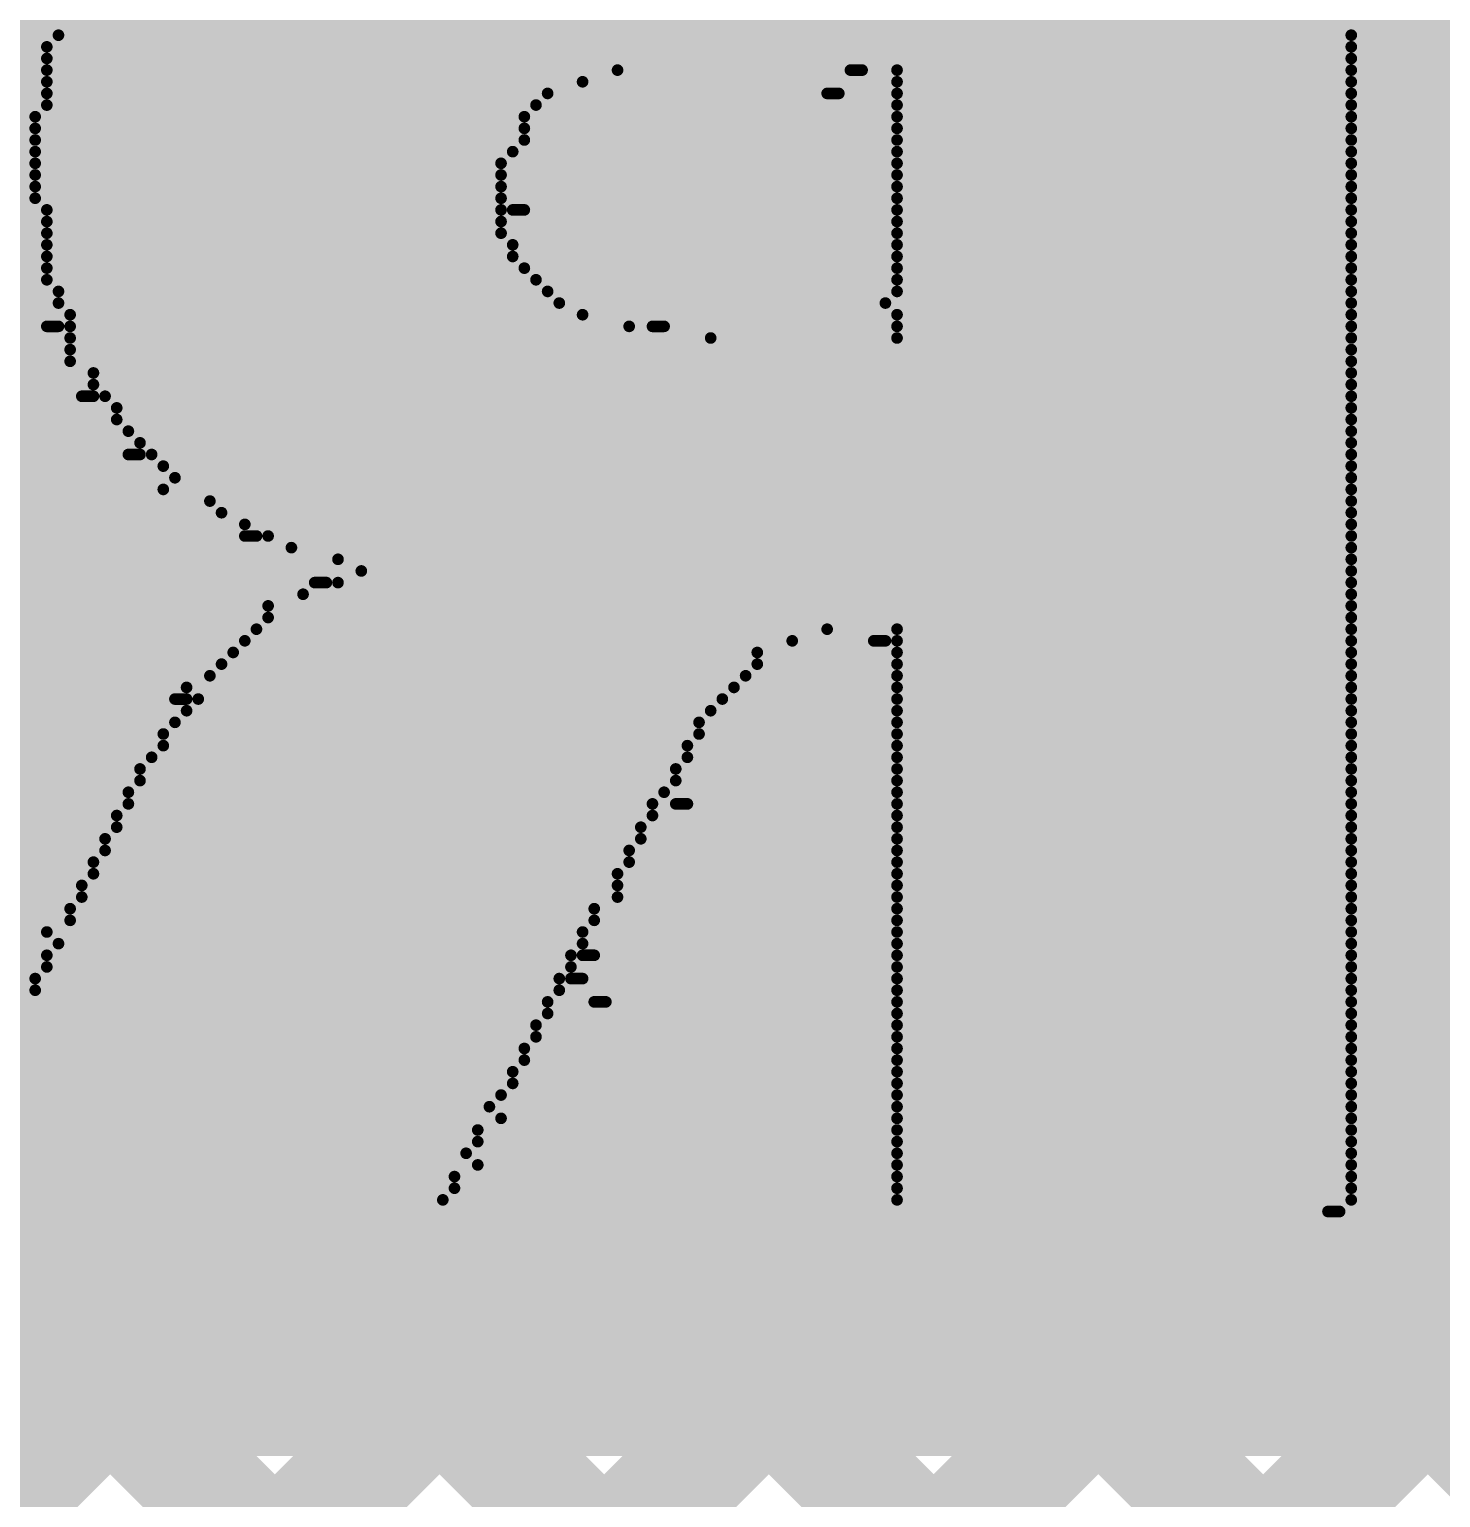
# Model space of a CAD drawing. Header units: millimetres. Extents: x -0.33 to 3.26, y -0.12 to 2.83.
# Drawn here: x 1.7075 to 1.8287, y 0.1234 to 0.2495 of the extents above; entities that cross this region are included whole.
import ezdxf

# ---------------------------------------------------------------- set-up
doc = ezdxf.new("R2010")
doc.units = ezdxf.units.MM
doc.header["$MEASUREMENT"] = 0
for name, color, linetype in [('BottomLayer', 5, 'Continuous'), ('BottomOverlay', 54, 'Continuous'), ('TopLayer', 1, 'Continuous'), ('TopOverlay', 2, 'Continuous'), ('TopPaste', 8, 'Continuous'), ('TopSolder', 216, 'Continuous')]:
    doc.layers.add(name, color=color, linetype=linetype)
doc.styles.add('Arial', font='', dxfattribs={"height": 0.2})
doc.styles.get('Arial').set_extended_font_data('Arial')

# ---------------------------------------------------------------- blocks, each defined once
blk = doc.blocks.new('R__0402_144')
at = {"layer": 'TopLayer'}
for points in [[(-0.0275, -0.0125), (-0.0275, 0.0125), (-0.0095, 0.0125), (-0.0095, -0.0125)], [(0.0095, -0.0125), (0.0095, 0.0125), (0.0275, 0.0125), (0.0275, -0.0125)]]:
    blk.add_hatch(color=1, dxfattribs=at).paths.add_polyline_path(points)
at = {"layer": 'TopPaste'}
for points in [[(-0.0275, -0.0125), (-0.0275, 0.0125), (-0.0095, 0.0125), (-0.0095, -0.0125)], [(0.0095, -0.0125), (0.0095, 0.0125), (0.0275, 0.0125), (0.0275, -0.0125)]]:
    blk.add_hatch(color=8, dxfattribs=at).paths.add_polyline_path(points)
at = {"layer": 'TopSolder'}
for points in [[(-0.0315, -0.0165), (-0.0315, 0.0165), (-0.0055, 0.0165), (-0.0055, -0.0165)], [(0.0055, -0.0165), (0.0055, 0.0165), (0.0315, 0.0165), (0.0315, -0.0165)]]:
    blk.add_hatch(color=216, dxfattribs=at).paths.add_polyline_path(points)
at = {"layer": 'TopOverlay', "const_width": 0.005}
for points in [[(-0.0325, -0.0175), (-0.0325, 0.0175)], [(-0.0085, 0.0175), (-0.0325, 0.0175)], [(0.0325, 0.0175), (0.0085, 0.0175)], [(0.0325, -0.0175), (0.0325, 0.0175)], [(-0.0085, -0.0175), (-0.0325, -0.0175)], [(0.0325, -0.0175), (0.0085, -0.0175)]]:
    blk.add_lwpolyline(points, dxfattribs=at)
at = {"layer": 'TopOverlay', "const_width": 0.0025}
for points in [[(-0.03375, 0.0175, 1), (-0.03125, 0.0175, 1)], [(-0.03375, 0.0175, 1), (-0.03125, 0.0175, 1)], [(-0.00975, 0.0175, 1), (-0.00725, 0.0175, 1)], [(0.00725, 0.0175, 1), (0.00975, 0.0175, 1)], [(0.03125, 0.0175, 1), (0.03375, 0.0175, 1)], [(0.03125, 0.0175, 1), (0.03375, 0.0175, 1)], [(-0.03375, -0.0175, 1), (-0.03125, -0.0175, 1)], [(-0.03375, -0.0175, 1), (-0.03125, -0.0175, 1)], [(-0.00975, -0.0175, 1), (-0.00725, -0.0175, 1)], [(0.00725, -0.0175, 1), (0.00975, -0.0175, 1)], [(0.03125, -0.0175, 1), (0.03375, -0.0175, 1)], [(0.03125, -0.0175, 1), (0.03375, -0.0175, 1)]]:
    blk.add_lwpolyline(points, format="xyb", close=True, dxfattribs=at)
blk = doc.blocks.new('SOT23_3_208')
at = {"layer": 'TopLayer'}
for points in [[(0.01574, 0.02657), (-0.01575, 0.02657), (-0.01575, 0.05807), (0.01574, 0.05807)], [(-0.02166, -0.05807), (-0.05316, -0.05807), (-0.05316, -0.02657), (-0.02166, -0.02657)], [(0.05314, -0.05807), (0.02165, -0.05807), (0.02165, -0.02657), (0.05314, -0.02657)]]:
    blk.add_hatch(color=1, dxfattribs=at).paths.add_polyline_path(points)
at = {"layer": 'TopPaste'}
for points in [[(0.01574, 0.02657), (-0.01575, 0.02657), (-0.01575, 0.05807), (0.01574, 0.05807)], [(-0.02166, -0.05807), (-0.05316, -0.05807), (-0.05316, -0.02657), (-0.02166, -0.02657)], [(0.05314, -0.05807), (0.02165, -0.05807), (0.02165, -0.02657), (0.05314, -0.02657)]]:
    blk.add_hatch(color=8, dxfattribs=at).paths.add_polyline_path(points)
at = {"layer": 'TopSolder'}
for points in [[(0.01974, 0.02257), (-0.01975, 0.02257), (-0.01975, 0.06207), (0.01974, 0.06207)], [(-0.01766, -0.06207), (-0.05716, -0.06207), (-0.05716, -0.02257), (-0.01766, -0.02257)], [(0.05714, -0.06207), (0.01765, -0.06207), (0.01765, -0.02257), (0.05714, -0.02257)]]:
    blk.add_hatch(color=216, dxfattribs=at).paths.add_polyline_path(points)
at = {"layer": 'TopOverlay', "const_width": 0.005}
for points in [[(-0.06101, -0.02), (-0.06101, 0.029)], [(-0.06101, 0.029), (-0.02601, 0.029)], [(0.02599, 0.029), (0.06099, 0.029)], [(0.06099, -0.02), (0.06099, 0.029)], [(-0.01101, -0.029), (0.01099, -0.029)]]:
    blk.add_lwpolyline(points, dxfattribs=at)
at = {"layer": 'TopOverlay'}
for points, const_width in [([(-0.06226, 0.029, 1), (-0.05976, 0.029, 1)], 0.0025), ([(-0.06226, 0.029, 1), (-0.05976, 0.029, 1)], 0.0025), ([(-0.02726, 0.029, 1), (-0.02476, 0.029, 1)], 0.0025), ([(0.02474, 0.029, 1), (0.02724, 0.029, 1)], 0.0025), ([(0.05974, 0.029, 1), (0.06224, 0.029, 1)], 0.0025), ([(0.05974, 0.029, 1), (0.06224, 0.029, 1)], 0.0025), ([(-0.06226, -0.02, 1), (-0.05976, -0.02, 1)], 0.0025), ([(0.05974, -0.02, 1), (0.06224, -0.02, 1)], 0.0025), ([(-0.01226, -0.029, 1), (-0.00976, -0.029, 1)], 0.0025), ([(0.00974, -0.029, 1), (0.01224, -0.029, 1)], 0.0025), ([(-0.062, -0.044, 1), (-0.068, -0.044, 1)], 0.00984), ([(-0.07046, -0.044, 1), (-0.06554, -0.044, 1)], 0.00492), ([(-0.06446, -0.044, 1), (-0.05954, -0.044, 1)], 0.00492)]:
    blk.add_lwpolyline(points, format="xyb", close=True, dxfattribs=dict(at, const_width=const_width))
blk = doc.blocks.new('C__0402_257')
at = {"layer": 'TopLayer'}
for points in [[(-0.0275, -0.0125), (-0.0275, 0.0125), (-0.0095, 0.0125), (-0.0095, -0.0125)], [(0.0095, -0.0125), (0.0095, 0.0125), (0.0275, 0.0125), (0.0275, -0.0125)]]:
    blk.add_hatch(color=1, dxfattribs=at).paths.add_polyline_path(points)
at = {"layer": 'TopPaste'}
for points in [[(-0.0275, -0.0125), (-0.0275, 0.0125), (-0.0095, 0.0125), (-0.0095, -0.0125)], [(0.0095, -0.0125), (0.0095, 0.0125), (0.0275, 0.0125), (0.0275, -0.0125)]]:
    blk.add_hatch(color=8, dxfattribs=at).paths.add_polyline_path(points)
at = {"layer": 'TopSolder'}
for points in [[(-0.0315, -0.0165), (-0.0315, 0.0165), (-0.0055, 0.0165), (-0.0055, -0.0165)], [(0.0055, -0.0165), (0.0055, 0.0165), (0.0315, 0.0165), (0.0315, -0.0165)]]:
    blk.add_hatch(color=216, dxfattribs=at).paths.add_polyline_path(points)
at = {"layer": 'TopOverlay', "const_width": 0.005}
for points in [[(-0.0325, 0.0175), (-0.0085, 0.0175)], [(-0.0325, 0.0175), (-0.0325, -0.0175)], [(0.0085, 0.0175), (0.0325, 0.0175)], [(0.0325, 0.0175), (0.0325, -0.0175)], [(-0.0325, -0.0175), (-0.0085, -0.0175)], [(0.0085, -0.0175), (0.0325, -0.0175)]]:
    blk.add_lwpolyline(points, dxfattribs=at)
at = {"layer": 'TopOverlay', "const_width": 0.0025}
for points in [[(-0.03375, 0.0175, 1), (-0.03125, 0.0175, 1)], [(-0.03375, 0.0175, 1), (-0.03125, 0.0175, 1)], [(-0.00975, 0.0175, 1), (-0.00725, 0.0175, 1)], [(0.00725, 0.0175, 1), (0.00975, 0.0175, 1)], [(0.03125, 0.0175, 1), (0.03375, 0.0175, 1)], [(0.03125, 0.0175, 1), (0.03375, 0.0175, 1)], [(-0.03375, -0.0175, 1), (-0.03125, -0.0175, 1)], [(-0.03375, -0.0175, 1), (-0.03125, -0.0175, 1)], [(-0.00975, -0.0175, 1), (-0.00725, -0.0175, 1)], [(0.00725, -0.0175, 1), (0.00975, -0.0175, 1)], [(0.03125, -0.0175, 1), (0.03375, -0.0175, 1)], [(0.03125, -0.0175, 1), (0.03375, -0.0175, 1)]]:
    blk.add_lwpolyline(points, format="xyb", close=True, dxfattribs=at)

msp = doc.modelspace()

# ---------------------------------------------------------------- hatches: boundary and pattern name
at = {"layer": 'TopLayer'}
msp.add_hatch(color=1, dxfattribs=at).paths.add_polyline_path([(1.363, 0.127), (2.0721, 0.127), (2.0721, 0.2675), (1.363, 0.2675)])

# ---------------------------------------------------------------- linework, layer by layer
at = {"layer": 'BottomLayer'}
for points, const_width in [([(1.35332, 0.23568), (3.06876, 0.23568)], 0.025), ([(1.35332, 0.21118), (3.06876, 0.21118)], 0.01), ([(1.661, -0.03406), (1.90624, 0.21118)], 0.01), ([(1.661, -0.00577), (1.87795, 0.21118)], 0.01), ([(1.661, 0.07908), (1.7931, 0.21118)], 0.01), ([(1.661, 0.10736), (1.76482, 0.21118)], 0.01), ([(1.661, 0.05079), (1.82139, 0.21118)], 0.01), ([(1.661, 0.02251), (1.84967, 0.21118)], 0.01), ([(1.661, 0.13565), (1.73653, 0.21118)], 0.01), ([(1.661, 0.16393), (1.70825, 0.21118)], 0.01), ([(1.66404, 0.21118), (1.96122, -0.086)], 0.01), ([(1.69233, 0.21118), (1.98951, -0.086)], 0.01), ([(1.72061, 0.21118), (2.01779, -0.086)], 0.01), ([(1.74889, 0.21118), (2.04607, -0.086)], 0.01), ([(1.77718, 0.21118), (2.07436, -0.086)], 0.01), ([(1.80546, 0.21118), (2.10264, -0.086)], 0.01), ([(1.661, 0.18594), (1.93294, -0.086)], 0.01)]:
    msp.add_lwpolyline(points, dxfattribs=dict(at, const_width=const_width))
at = {"layer": 'BottomLayer', "const_width": 0.005}
for points in [[(1.70575, 0.21118, 1), (1.71075, 0.21118, 1)], [(1.71811, 0.21118, 1), (1.72311, 0.21118, 1)], [(1.73403, 0.21118, 1), (1.73903, 0.21118, 1)], [(1.74639, 0.21118, 1), (1.75139, 0.21118, 1)], [(1.76232, 0.21118, 1), (1.76732, 0.21118, 1)], [(1.77468, 0.21118, 1), (1.77968, 0.21118, 1)], [(1.7906, 0.21118, 1), (1.7956, 0.21118, 1)], [(1.80296, 0.21118, 1), (1.80796, 0.21118, 1)], [(1.81889, 0.21118, 1), (1.82389, 0.21118, 1)]]:
    msp.add_lwpolyline(points, format="xyb", close=True, dxfattribs=at)
at = {"layer": 'BottomOverlay', "const_width": 0.001}
for points in [[(1.71, 0.25), (1.821, 0.25)], [(1.709, 0.248), (1.821, 0.248)], [(1.71, 0.249), (1.821, 0.249)], [(1.709, 0.247), (1.821, 0.247)], [(1.709, 0.246), (1.758, 0.246)], [(1.778, 0.246), (1.779, 0.246)], [(1.782, 0.246), (1.821, 0.246)], [(1.709, 0.245), (1.755, 0.245)], [(1.782, 0.245), (1.821, 0.245)], [(1.709, 0.244), (1.752, 0.244)], [(1.709, 0.243), (1.751, 0.243)], [(1.776, 0.244), (1.777, 0.244)], [(1.782, 0.244), (1.821, 0.244)], [(1.782, 0.243), (1.821, 0.243)], [(1.708, 0.242), (1.75, 0.242)], [(1.782, 0.242), (1.821, 0.242)], [(1.708, 0.241), (1.75, 0.241)], [(1.782, 0.241), (1.821, 0.241)], [(1.708, 0.24), (1.75, 0.24)], [(1.782, 0.24), (1.821, 0.24)], [(1.708, 0.239), (1.749, 0.239)], [(1.708, 0.238), (1.748, 0.238)], [(1.782, 0.239), (1.821, 0.239)], [(1.782, 0.238), (1.821, 0.238)], [(1.708, 0.237), (1.748, 0.237)], [(1.782, 0.237), (1.821, 0.237)], [(1.708, 0.236), (1.748, 0.236)], [(1.782, 0.236), (1.821, 0.236)], [(1.708, 0.235), (1.748, 0.235)], [(1.709, 0.234), (1.748, 0.234)], [(1.749, 0.234), (1.75, 0.234)], [(1.782, 0.235), (1.821, 0.235)], [(1.782, 0.234), (1.821, 0.234)], [(1.709, 0.233), (1.748, 0.233)], [(1.782, 0.233), (1.821, 0.233)], [(1.709, 0.232), (1.748, 0.232)], [(1.782, 0.232), (1.821, 0.232)], [(1.709, 0.231), (1.749, 0.231)], [(1.782, 0.231), (1.821, 0.231)], [(1.709, 0.23), (1.749, 0.23)], [(1.709, 0.229), (1.75, 0.229)], [(1.782, 0.23), (1.821, 0.23)], [(1.782, 0.229), (1.821, 0.229)], [(1.709, 0.228), (1.751, 0.228)], [(1.782, 0.228), (1.821, 0.228)], [(1.71, 0.227), (1.752, 0.227)], [(1.782, 0.227), (1.821, 0.227)], [(1.71, 0.226), (1.753, 0.226)], [(1.781, 0.226), (1.821, 0.226)], [(1.709, 0.224), (1.71, 0.224)], [(1.711, 0.225), (1.755, 0.225)], [(1.711, 0.224), (1.759, 0.224)], [(1.761, 0.224), (1.762, 0.224)], [(1.782, 0.225), (1.821, 0.225)], [(1.782, 0.224), (1.821, 0.224)], [(1.711, 0.223), (1.766, 0.223)], [(1.782, 0.223), (1.821, 0.223)], [(1.711, 0.222), (1.821, 0.222)], [(1.711, 0.221), (1.821, 0.221)], [(1.713, 0.22), (1.821, 0.22)], [(1.713, 0.219), (1.821, 0.219)], [(1.712, 0.218), (1.713, 0.218)], [(1.714, 0.218), (1.821, 0.218)], [(1.715, 0.217), (1.821, 0.217)], [(1.715, 0.216), (1.821, 0.216)], [(1.716, 0.215), (1.821, 0.215)], [(1.717, 0.214), (1.821, 0.214)], [(1.716, 0.213), (1.717, 0.213)], [(1.718, 0.213), (1.821, 0.213)], [(1.719, 0.212), (1.821, 0.212)], [(1.72, 0.211), (1.821, 0.211)], [(1.719, 0.21), (1.821, 0.21)], [(1.723, 0.209), (1.821, 0.209)], [(1.724, 0.208), (1.821, 0.208)], [(1.726, 0.207), (1.821, 0.207)], [(1.726, 0.206), (1.727, 0.206)], [(1.728, 0.206), (1.821, 0.206)], [(1.73, 0.205), (1.821, 0.205)], [(1.734, 0.204), (1.821, 0.204)], [(1.736, 0.203), (1.821, 0.203)], [(1.732, 0.202), (1.733, 0.202)], [(1.734, 0.202), (1.821, 0.202)], [(1.728, 0.2), (1.821, 0.2)], [(1.731, 0.201), (1.821, 0.201)], [(1.728, 0.199), (1.821, 0.199)], [(1.727, 0.198), (1.776, 0.198)], [(1.782, 0.198), (1.821, 0.198)], [(1.726, 0.197), (1.773, 0.197)], [(1.78, 0.197), (1.781, 0.197)], [(1.782, 0.197), (1.821, 0.197)], [(1.724, 0.195), (1.77, 0.195)], [(1.725, 0.196), (1.77, 0.196)], [(1.782, 0.196), (1.821, 0.196)], [(1.782, 0.195), (1.821, 0.195)], [(1.723, 0.194), (1.769, 0.194)], [(1.782, 0.194), (1.821, 0.194)], [(1.721, 0.193), (1.768, 0.193)], [(1.782, 0.193), (1.821, 0.193)], [(1.72, 0.192), (1.721, 0.192)], [(1.722, 0.192), (1.767, 0.192)], [(1.782, 0.192), (1.821, 0.192)], [(1.72, 0.19), (1.765, 0.19)], [(1.721, 0.191), (1.766, 0.191)], [(1.782, 0.191), (1.821, 0.191)], [(1.782, 0.19), (1.821, 0.19)], [(1.719, 0.189), (1.765, 0.189)], [(1.782, 0.189), (1.821, 0.189)], [(1.719, 0.188), (1.764, 0.188)], [(1.782, 0.188), (1.821, 0.188)], [(1.718, 0.187), (1.764, 0.187)], [(1.782, 0.187), (1.821, 0.187)], [(1.717, 0.186), (1.763, 0.186)], [(1.717, 0.185), (1.763, 0.185)], [(1.782, 0.186), (1.821, 0.186)], [(1.782, 0.185), (1.821, 0.185)], [(1.716, 0.184), (1.762, 0.184)], [(1.782, 0.184), (1.821, 0.184)], [(1.716, 0.183), (1.761, 0.183)], [(1.763, 0.183), (1.764, 0.183)], [(1.782, 0.183), (1.821, 0.183)], [(1.715, 0.182), (1.761, 0.182)], [(1.782, 0.182), (1.821, 0.182)], [(1.714, 0.18), (1.76, 0.18)], [(1.715, 0.181), (1.76, 0.181)], [(1.782, 0.181), (1.821, 0.181)], [(1.782, 0.18), (1.821, 0.18)], [(1.714, 0.179), (1.759, 0.179)], [(1.782, 0.179), (1.821, 0.179)], [(1.713, 0.178), (1.759, 0.178)], [(1.782, 0.178), (1.821, 0.178)], [(1.712, 0.176), (1.758, 0.176)], [(1.713, 0.177), (1.758, 0.177)], [(1.782, 0.177), (1.821, 0.177)], [(1.782, 0.176), (1.821, 0.176)], [(1.712, 0.175), (1.758, 0.175)], [(1.782, 0.175), (1.821, 0.175)], [(1.711, 0.174), (1.756, 0.174)], [(1.782, 0.174), (1.821, 0.174)], [(1.711, 0.173), (1.756, 0.173)], [(1.782, 0.173), (1.821, 0.173)], [(1.709, 0.172), (1.755, 0.172)], [(1.71, 0.171), (1.755, 0.171)], [(1.782, 0.172), (1.821, 0.172)], [(1.782, 0.171), (1.821, 0.171)], [(1.709, 0.17), (1.754, 0.17)], [(1.755, 0.17), (1.756, 0.17)], [(1.782, 0.17), (1.821, 0.17)], [(1.709, 0.169), (1.754, 0.169)], [(1.782, 0.169), (1.821, 0.169)], [(1.708, 0.168), (1.753, 0.168)], [(1.754, 0.168), (1.755, 0.168)], [(1.782, 0.168), (1.821, 0.168)], [(1.707, 0.166), (1.752, 0.166)], [(1.708, 0.167), (1.753, 0.167)], [(1.756, 0.166), (1.757, 0.166)], [(1.782, 0.167), (1.821, 0.167)], [(1.782, 0.166), (1.821, 0.166)], [(1.706, 0.165), (1.752, 0.165)], [(1.782, 0.165), (1.821, 0.165)], [(1.706, 0.164), (1.751, 0.164)], [(1.782, 0.164), (1.821, 0.164)], [(1.706, 0.163), (1.751, 0.163)], [(1.782, 0.163), (1.821, 0.163)], [(1.704, 0.161), (1.75, 0.161)], [(1.705, 0.162), (1.75, 0.162)], [(1.782, 0.162), (1.821, 0.162)], [(1.782, 0.161), (1.821, 0.161)], [(1.704, 0.16), (1.749, 0.16)], [(1.782, 0.16), (1.821, 0.16)], [(1.703, 0.159), (1.749, 0.159)], [(1.782, 0.159), (1.821, 0.159)], [(1.703, 0.158), (1.748, 0.158)], [(1.782, 0.158), (1.821, 0.158)], [(1.701, 0.156), (1.748, 0.156)], [(1.702, 0.157), (1.747, 0.157)], [(1.782, 0.157), (1.821, 0.157)], [(1.782, 0.156), (1.821, 0.156)], [(1.701, 0.155), (1.746, 0.155)], [(1.782, 0.155), (1.821, 0.155)], [(1.701, 0.154), (1.746, 0.154)], [(1.782, 0.154), (1.821, 0.154)], [(1.7, 0.153), (1.745, 0.153)], [(1.782, 0.153), (1.821, 0.153)], [(1.699, 0.151), (1.744, 0.151)], [(1.7, 0.152), (1.746, 0.152)], [(1.782, 0.152), (1.821, 0.152)], [(1.782, 0.151), (1.821, 0.151)], [(1.699, 0.15), (1.744, 0.15)], [(1.782, 0.15), (1.821, 0.15)], [(1.699, 0.149), (1.743, 0.149)], [(1.782, 0.149), (1.821, 0.149)], [(1.819, 0.148), (1.82, 0.148)]]:
    msp.add_lwpolyline(points, dxfattribs=at)
at = {"layer": 'BottomOverlay', "const_width": 0.0005}
for points in [[(1.70875, 0.248, 1), (1.70925, 0.248, 1)], [(1.70975, 0.249, 1), (1.71025, 0.249, 1)], [(1.82075, 0.249, 1), (1.82125, 0.249, 1)], [(1.82075, 0.248, 1), (1.82125, 0.248, 1)], [(1.70875, 0.247, 1), (1.70925, 0.247, 1)], [(1.82075, 0.247, 1), (1.82125, 0.247, 1)], [(1.70875, 0.246, 1), (1.70925, 0.246, 1)], [(1.75775, 0.246, 1), (1.75825, 0.246, 1)], [(1.77775, 0.246, 1), (1.77825, 0.246, 1)], [(1.77875, 0.246, 1), (1.77925, 0.246, 1)], [(1.78175, 0.246, 1), (1.78225, 0.246, 1)], [(1.82075, 0.246, 1), (1.82125, 0.246, 1)], [(1.70875, 0.245, 1), (1.70925, 0.245, 1)], [(1.75475, 0.245, 1), (1.75525, 0.245, 1)], [(1.78175, 0.245, 1), (1.78225, 0.245, 1)], [(1.82075, 0.245, 1), (1.82125, 0.245, 1)], [(1.70875, 0.244, 1), (1.70925, 0.244, 1)], [(1.70875, 0.243, 1), (1.70925, 0.243, 1)], [(1.75075, 0.243, 1), (1.75125, 0.243, 1)], [(1.75175, 0.244, 1), (1.75225, 0.244, 1)], [(1.77575, 0.244, 1), (1.77625, 0.244, 1)], [(1.77675, 0.244, 1), (1.77725, 0.244, 1)], [(1.78175, 0.244, 1), (1.78225, 0.244, 1)], [(1.78175, 0.243, 1), (1.78225, 0.243, 1)], [(1.82075, 0.244, 1), (1.82125, 0.244, 1)], [(1.82075, 0.243, 1), (1.82125, 0.243, 1)], [(1.70775, 0.242, 1), (1.70825, 0.242, 1)], [(1.74975, 0.242, 1), (1.75025, 0.242, 1)], [(1.78175, 0.242, 1), (1.78225, 0.242, 1)], [(1.82075, 0.242, 1), (1.82125, 0.242, 1)], [(1.70775, 0.241, 1), (1.70825, 0.241, 1)], [(1.74975, 0.241, 1), (1.75025, 0.241, 1)], [(1.78175, 0.241, 1), (1.78225, 0.241, 1)], [(1.82075, 0.241, 1), (1.82125, 0.241, 1)], [(1.70775, 0.24, 1), (1.70825, 0.24, 1)], [(1.74975, 0.24, 1), (1.75025, 0.24, 1)], [(1.78175, 0.24, 1), (1.78225, 0.24, 1)], [(1.82075, 0.24, 1), (1.82125, 0.24, 1)], [(1.70775, 0.239, 1), (1.70825, 0.239, 1)], [(1.70775, 0.238, 1), (1.70825, 0.238, 1)], [(1.74775, 0.238, 1), (1.74825, 0.238, 1)], [(1.74875, 0.239, 1), (1.74925, 0.239, 1)], [(1.78175, 0.239, 1), (1.78225, 0.239, 1)], [(1.78175, 0.238, 1), (1.78225, 0.238, 1)], [(1.82075, 0.239, 1), (1.82125, 0.239, 1)], [(1.82075, 0.238, 1), (1.82125, 0.238, 1)], [(1.70775, 0.237, 1), (1.70825, 0.237, 1)], [(1.74775, 0.237, 1), (1.74825, 0.237, 1)], [(1.78175, 0.237, 1), (1.78225, 0.237, 1)], [(1.82075, 0.237, 1), (1.82125, 0.237, 1)], [(1.70775, 0.236, 1), (1.70825, 0.236, 1)], [(1.74775, 0.236, 1), (1.74825, 0.236, 1)], [(1.78175, 0.236, 1), (1.78225, 0.236, 1)], [(1.82075, 0.236, 1), (1.82125, 0.236, 1)], [(1.70775, 0.235, 1), (1.70825, 0.235, 1)], [(1.70875, 0.234, 1), (1.70925, 0.234, 1)], [(1.74775, 0.235, 1), (1.74825, 0.235, 1)], [(1.74775, 0.234, 1), (1.74825, 0.234, 1)], [(1.74875, 0.234, 1), (1.74925, 0.234, 1)], [(1.74975, 0.234, 1), (1.75025, 0.234, 1)], [(1.78175, 0.235, 1), (1.78225, 0.235, 1)], [(1.78175, 0.234, 1), (1.78225, 0.234, 1)], [(1.82075, 0.235, 1), (1.82125, 0.235, 1)], [(1.82075, 0.234, 1), (1.82125, 0.234, 1)], [(1.70875, 0.233, 1), (1.70925, 0.233, 1)], [(1.74775, 0.233, 1), (1.74825, 0.233, 1)], [(1.78175, 0.233, 1), (1.78225, 0.233, 1)], [(1.82075, 0.233, 1), (1.82125, 0.233, 1)], [(1.70875, 0.232, 1), (1.70925, 0.232, 1)], [(1.74775, 0.232, 1), (1.74825, 0.232, 1)], [(1.78175, 0.232, 1), (1.78225, 0.232, 1)], [(1.82075, 0.232, 1), (1.82125, 0.232, 1)], [(1.70875, 0.231, 1), (1.70925, 0.231, 1)], [(1.74875, 0.231, 1), (1.74925, 0.231, 1)], [(1.78175, 0.231, 1), (1.78225, 0.231, 1)], [(1.82075, 0.231, 1), (1.82125, 0.231, 1)], [(1.70875, 0.23, 1), (1.70925, 0.23, 1)], [(1.70875, 0.229, 1), (1.70925, 0.229, 1)], [(1.74875, 0.23, 1), (1.74925, 0.23, 1)], [(1.74975, 0.229, 1), (1.75025, 0.229, 1)], [(1.78175, 0.23, 1), (1.78225, 0.23, 1)], [(1.78175, 0.229, 1), (1.78225, 0.229, 1)], [(1.82075, 0.23, 1), (1.82125, 0.23, 1)], [(1.82075, 0.229, 1), (1.82125, 0.229, 1)], [(1.70875, 0.228, 1), (1.70925, 0.228, 1)], [(1.75075, 0.228, 1), (1.75125, 0.228, 1)], [(1.78175, 0.228, 1), (1.78225, 0.228, 1)], [(1.82075, 0.228, 1), (1.82125, 0.228, 1)], [(1.70975, 0.227, 1), (1.71025, 0.227, 1)], [(1.75175, 0.227, 1), (1.75225, 0.227, 1)], [(1.78175, 0.227, 1), (1.78225, 0.227, 1)], [(1.82075, 0.227, 1), (1.82125, 0.227, 1)], [(1.70975, 0.226, 1), (1.71025, 0.226, 1)], [(1.75275, 0.226, 1), (1.75325, 0.226, 1)], [(1.78075, 0.226, 1), (1.78125, 0.226, 1)], [(1.82075, 0.226, 1), (1.82125, 0.226, 1)], [(1.70875, 0.224, 1), (1.70925, 0.224, 1)], [(1.70975, 0.224, 1), (1.71025, 0.224, 1)], [(1.71075, 0.225, 1), (1.71125, 0.225, 1)], [(1.71075, 0.224, 1), (1.71125, 0.224, 1)], [(1.75475, 0.225, 1), (1.75525, 0.225, 1)], [(1.75875, 0.224, 1), (1.75925, 0.224, 1)], [(1.76075, 0.224, 1), (1.76125, 0.224, 1)], [(1.76175, 0.224, 1), (1.76225, 0.224, 1)], [(1.78175, 0.225, 1), (1.78225, 0.225, 1)], [(1.78175, 0.224, 1), (1.78225, 0.224, 1)], [(1.82075, 0.225, 1), (1.82125, 0.225, 1)], [(1.82075, 0.224, 1), (1.82125, 0.224, 1)], [(1.71075, 0.223, 1), (1.71125, 0.223, 1)], [(1.76575, 0.223, 1), (1.76625, 0.223, 1)], [(1.78175, 0.223, 1), (1.78225, 0.223, 1)], [(1.82075, 0.223, 1), (1.82125, 0.223, 1)], [(1.71075, 0.222, 1), (1.71125, 0.222, 1)], [(1.82075, 0.222, 1), (1.82125, 0.222, 1)], [(1.71075, 0.221, 1), (1.71125, 0.221, 1)], [(1.82075, 0.221, 1), (1.82125, 0.221, 1)], [(1.71275, 0.22, 1), (1.71325, 0.22, 1)], [(1.71275, 0.219, 1), (1.71325, 0.219, 1)], [(1.82075, 0.22, 1), (1.82125, 0.22, 1)], [(1.82075, 0.219, 1), (1.82125, 0.219, 1)], [(1.71175, 0.218, 1), (1.71225, 0.218, 1)], [(1.71275, 0.218, 1), (1.71325, 0.218, 1)], [(1.71375, 0.218, 1), (1.71425, 0.218, 1)], [(1.82075, 0.218, 1), (1.82125, 0.218, 1)], [(1.71475, 0.217, 1), (1.71525, 0.217, 1)], [(1.82075, 0.217, 1), (1.82125, 0.217, 1)], [(1.71475, 0.216, 1), (1.71525, 0.216, 1)], [(1.82075, 0.216, 1), (1.82125, 0.216, 1)], [(1.71575, 0.215, 1), (1.71625, 0.215, 1)], [(1.71675, 0.214, 1), (1.71725, 0.214, 1)], [(1.82075, 0.215, 1), (1.82125, 0.215, 1)], [(1.82075, 0.214, 1), (1.82125, 0.214, 1)], [(1.71575, 0.213, 1), (1.71625, 0.213, 1)], [(1.71675, 0.213, 1), (1.71725, 0.213, 1)], [(1.71775, 0.213, 1), (1.71825, 0.213, 1)], [(1.82075, 0.213, 1), (1.82125, 0.213, 1)], [(1.71875, 0.212, 1), (1.71925, 0.212, 1)], [(1.82075, 0.212, 1), (1.82125, 0.212, 1)], [(1.71975, 0.211, 1), (1.72025, 0.211, 1)], [(1.82075, 0.211, 1), (1.82125, 0.211, 1)], [(1.71875, 0.21, 1), (1.71925, 0.21, 1)], [(1.72275, 0.209, 1), (1.72325, 0.209, 1)], [(1.82075, 0.21, 1), (1.82125, 0.21, 1)], [(1.82075, 0.209, 1), (1.82125, 0.209, 1)], [(1.72375, 0.208, 1), (1.72425, 0.208, 1)], [(1.82075, 0.208, 1), (1.82125, 0.208, 1)], [(1.72575, 0.207, 1), (1.72625, 0.207, 1)], [(1.82075, 0.207, 1), (1.82125, 0.207, 1)], [(1.72575, 0.206, 1), (1.72625, 0.206, 1)], [(1.72675, 0.206, 1), (1.72725, 0.206, 1)], [(1.72775, 0.206, 1), (1.72825, 0.206, 1)], [(1.72975, 0.205, 1), (1.73025, 0.205, 1)], [(1.82075, 0.206, 1), (1.82125, 0.206, 1)], [(1.82075, 0.205, 1), (1.82125, 0.205, 1)], [(1.73375, 0.204, 1), (1.73425, 0.204, 1)], [(1.82075, 0.204, 1), (1.82125, 0.204, 1)], [(1.73575, 0.203, 1), (1.73625, 0.203, 1)], [(1.82075, 0.203, 1), (1.82125, 0.203, 1)], [(1.73175, 0.202, 1), (1.73225, 0.202, 1)], [(1.73275, 0.202, 1), (1.73325, 0.202, 1)], [(1.73375, 0.202, 1), (1.73425, 0.202, 1)], [(1.82075, 0.202, 1), (1.82125, 0.202, 1)], [(1.72775, 0.2, 1), (1.72825, 0.2, 1)], [(1.73075, 0.201, 1), (1.73125, 0.201, 1)], [(1.82075, 0.201, 1), (1.82125, 0.201, 1)], [(1.82075, 0.2, 1), (1.82125, 0.2, 1)], [(1.72775, 0.199, 1), (1.72825, 0.199, 1)], [(1.82075, 0.199, 1), (1.82125, 0.199, 1)], [(1.72675, 0.198, 1), (1.72725, 0.198, 1)], [(1.77575, 0.198, 1), (1.77625, 0.198, 1)], [(1.78175, 0.198, 1), (1.78225, 0.198, 1)], [(1.82075, 0.198, 1), (1.82125, 0.198, 1)], [(1.72575, 0.197, 1), (1.72625, 0.197, 1)], [(1.77275, 0.197, 1), (1.77325, 0.197, 1)], [(1.77975, 0.197, 1), (1.78025, 0.197, 1)], [(1.78075, 0.197, 1), (1.78125, 0.197, 1)], [(1.78175, 0.197, 1), (1.78225, 0.197, 1)], [(1.82075, 0.197, 1), (1.82125, 0.197, 1)], [(1.72375, 0.195, 1), (1.72425, 0.195, 1)], [(1.72475, 0.196, 1), (1.72525, 0.196, 1)], [(1.76975, 0.196, 1), (1.77025, 0.196, 1)], [(1.76975, 0.195, 1), (1.77025, 0.195, 1)], [(1.78175, 0.196, 1), (1.78225, 0.196, 1)], [(1.78175, 0.195, 1), (1.78225, 0.195, 1)], [(1.82075, 0.196, 1), (1.82125, 0.196, 1)], [(1.82075, 0.195, 1), (1.82125, 0.195, 1)], [(1.72275, 0.194, 1), (1.72325, 0.194, 1)], [(1.76875, 0.194, 1), (1.76925, 0.194, 1)], [(1.78175, 0.194, 1), (1.78225, 0.194, 1)], [(1.82075, 0.194, 1), (1.82125, 0.194, 1)], [(1.72075, 0.193, 1), (1.72125, 0.193, 1)], [(1.76775, 0.193, 1), (1.76825, 0.193, 1)], [(1.78175, 0.193, 1), (1.78225, 0.193, 1)], [(1.82075, 0.193, 1), (1.82125, 0.193, 1)], [(1.71975, 0.192, 1), (1.72025, 0.192, 1)], [(1.72075, 0.192, 1), (1.72125, 0.192, 1)], [(1.72175, 0.192, 1), (1.72225, 0.192, 1)], [(1.76675, 0.192, 1), (1.76725, 0.192, 1)], [(1.78175, 0.192, 1), (1.78225, 0.192, 1)], [(1.82075, 0.192, 1), (1.82125, 0.192, 1)], [(1.71975, 0.19, 1), (1.72025, 0.19, 1)], [(1.72075, 0.191, 1), (1.72125, 0.191, 1)], [(1.76475, 0.19, 1), (1.76525, 0.19, 1)], [(1.76575, 0.191, 1), (1.76625, 0.191, 1)], [(1.78175, 0.191, 1), (1.78225, 0.191, 1)], [(1.78175, 0.19, 1), (1.78225, 0.19, 1)], [(1.82075, 0.191, 1), (1.82125, 0.191, 1)], [(1.82075, 0.19, 1), (1.82125, 0.19, 1)], [(1.71875, 0.189, 1), (1.71925, 0.189, 1)], [(1.76475, 0.189, 1), (1.76525, 0.189, 1)], [(1.78175, 0.189, 1), (1.78225, 0.189, 1)], [(1.82075, 0.189, 1), (1.82125, 0.189, 1)], [(1.71875, 0.188, 1), (1.71925, 0.188, 1)], [(1.76375, 0.188, 1), (1.76425, 0.188, 1)], [(1.78175, 0.188, 1), (1.78225, 0.188, 1)], [(1.82075, 0.188, 1), (1.82125, 0.188, 1)], [(1.71775, 0.187, 1), (1.71825, 0.187, 1)], [(1.76375, 0.187, 1), (1.76425, 0.187, 1)], [(1.78175, 0.187, 1), (1.78225, 0.187, 1)], [(1.82075, 0.187, 1), (1.82125, 0.187, 1)], [(1.71675, 0.186, 1), (1.71725, 0.186, 1)], [(1.71675, 0.185, 1), (1.71725, 0.185, 1)], [(1.76275, 0.186, 1), (1.76325, 0.186, 1)], [(1.76275, 0.185, 1), (1.76325, 0.185, 1)], [(1.78175, 0.186, 1), (1.78225, 0.186, 1)], [(1.78175, 0.185, 1), (1.78225, 0.185, 1)], [(1.82075, 0.186, 1), (1.82125, 0.186, 1)], [(1.82075, 0.185, 1), (1.82125, 0.185, 1)], [(1.71575, 0.184, 1), (1.71625, 0.184, 1)], [(1.76175, 0.184, 1), (1.76225, 0.184, 1)], [(1.78175, 0.184, 1), (1.78225, 0.184, 1)], [(1.82075, 0.184, 1), (1.82125, 0.184, 1)], [(1.71575, 0.183, 1), (1.71625, 0.183, 1)], [(1.76075, 0.183, 1), (1.76125, 0.183, 1)], [(1.76275, 0.183, 1), (1.76325, 0.183, 1)], [(1.76375, 0.183, 1), (1.76425, 0.183, 1)], [(1.78175, 0.183, 1), (1.78225, 0.183, 1)], [(1.82075, 0.183, 1), (1.82125, 0.183, 1)], [(1.71475, 0.182, 1), (1.71525, 0.182, 1)], [(1.76075, 0.182, 1), (1.76125, 0.182, 1)], [(1.78175, 0.182, 1), (1.78225, 0.182, 1)], [(1.82075, 0.182, 1), (1.82125, 0.182, 1)], [(1.71375, 0.18, 1), (1.71425, 0.18, 1)], [(1.71475, 0.181, 1), (1.71525, 0.181, 1)], [(1.75975, 0.181, 1), (1.76025, 0.181, 1)], [(1.75975, 0.18, 1), (1.76025, 0.18, 1)], [(1.78175, 0.181, 1), (1.78225, 0.181, 1)], [(1.78175, 0.18, 1), (1.78225, 0.18, 1)], [(1.82075, 0.181, 1), (1.82125, 0.181, 1)], [(1.82075, 0.18, 1), (1.82125, 0.18, 1)], [(1.71375, 0.179, 1), (1.71425, 0.179, 1)], [(1.75875, 0.179, 1), (1.75925, 0.179, 1)], [(1.78175, 0.179, 1), (1.78225, 0.179, 1)], [(1.82075, 0.179, 1), (1.82125, 0.179, 1)], [(1.71275, 0.178, 1), (1.71325, 0.178, 1)], [(1.75875, 0.178, 1), (1.75925, 0.178, 1)], [(1.78175, 0.178, 1), (1.78225, 0.178, 1)], [(1.82075, 0.178, 1), (1.82125, 0.178, 1)], [(1.71175, 0.176, 1), (1.71225, 0.176, 1)], [(1.71275, 0.177, 1), (1.71325, 0.177, 1)], [(1.75775, 0.177, 1), (1.75825, 0.177, 1)], [(1.75775, 0.176, 1), (1.75825, 0.176, 1)], [(1.78175, 0.177, 1), (1.78225, 0.177, 1)], [(1.78175, 0.176, 1), (1.78225, 0.176, 1)], [(1.82075, 0.177, 1), (1.82125, 0.177, 1)], [(1.82075, 0.176, 1), (1.82125, 0.176, 1)], [(1.71175, 0.175, 1), (1.71225, 0.175, 1)], [(1.75775, 0.175, 1), (1.75825, 0.175, 1)], [(1.78175, 0.175, 1), (1.78225, 0.175, 1)], [(1.82075, 0.175, 1), (1.82125, 0.175, 1)], [(1.71075, 0.174, 1), (1.71125, 0.174, 1)], [(1.75575, 0.174, 1), (1.75625, 0.174, 1)], [(1.78175, 0.174, 1), (1.78225, 0.174, 1)], [(1.82075, 0.174, 1), (1.82125, 0.174, 1)], [(1.71075, 0.173, 1), (1.71125, 0.173, 1)], [(1.75575, 0.173, 1), (1.75625, 0.173, 1)], [(1.78175, 0.173, 1), (1.78225, 0.173, 1)], [(1.82075, 0.173, 1), (1.82125, 0.173, 1)], [(1.70875, 0.172, 1), (1.70925, 0.172, 1)], [(1.70975, 0.171, 1), (1.71025, 0.171, 1)], [(1.75475, 0.172, 1), (1.75525, 0.172, 1)], [(1.75475, 0.171, 1), (1.75525, 0.171, 1)], [(1.78175, 0.172, 1), (1.78225, 0.172, 1)], [(1.78175, 0.171, 1), (1.78225, 0.171, 1)], [(1.82075, 0.172, 1), (1.82125, 0.172, 1)], [(1.82075, 0.171, 1), (1.82125, 0.171, 1)], [(1.70875, 0.17, 1), (1.70925, 0.17, 1)], [(1.75375, 0.17, 1), (1.75425, 0.17, 1)], [(1.75475, 0.17, 1), (1.75525, 0.17, 1)], [(1.75575, 0.17, 1), (1.75625, 0.17, 1)], [(1.78175, 0.17, 1), (1.78225, 0.17, 1)], [(1.82075, 0.17, 1), (1.82125, 0.17, 1)], [(1.70875, 0.169, 1), (1.70925, 0.169, 1)], [(1.75375, 0.169, 1), (1.75425, 0.169, 1)], [(1.78175, 0.169, 1), (1.78225, 0.169, 1)], [(1.82075, 0.169, 1), (1.82125, 0.169, 1)], [(1.70775, 0.168, 1), (1.70825, 0.168, 1)], [(1.75275, 0.168, 1), (1.75325, 0.168, 1)], [(1.75375, 0.168, 1), (1.75425, 0.168, 1)], [(1.75475, 0.168, 1), (1.75525, 0.168, 1)], [(1.78175, 0.168, 1), (1.78225, 0.168, 1)], [(1.82075, 0.168, 1), (1.82125, 0.168, 1)], [(1.70775, 0.167, 1), (1.70825, 0.167, 1)], [(1.75175, 0.166, 1), (1.75225, 0.166, 1)], [(1.75275, 0.167, 1), (1.75325, 0.167, 1)], [(1.75575, 0.166, 1), (1.75625, 0.166, 1)], [(1.75675, 0.166, 1), (1.75725, 0.166, 1)], [(1.78175, 0.167, 1), (1.78225, 0.167, 1)], [(1.78175, 0.166, 1), (1.78225, 0.166, 1)], [(1.82075, 0.167, 1), (1.82125, 0.167, 1)], [(1.82075, 0.166, 1), (1.82125, 0.166, 1)], [(1.75175, 0.165, 1), (1.75225, 0.165, 1)], [(1.78175, 0.165, 1), (1.78225, 0.165, 1)], [(1.82075, 0.165, 1), (1.82125, 0.165, 1)], [(1.75075, 0.164, 1), (1.75125, 0.164, 1)], [(1.78175, 0.164, 1), (1.78225, 0.164, 1)], [(1.82075, 0.164, 1), (1.82125, 0.164, 1)], [(1.75075, 0.163, 1), (1.75125, 0.163, 1)], [(1.78175, 0.163, 1), (1.78225, 0.163, 1)], [(1.82075, 0.163, 1), (1.82125, 0.163, 1)], [(1.74975, 0.162, 1), (1.75025, 0.162, 1)], [(1.74975, 0.161, 1), (1.75025, 0.161, 1)], [(1.78175, 0.162, 1), (1.78225, 0.162, 1)], [(1.78175, 0.161, 1), (1.78225, 0.161, 1)], [(1.82075, 0.162, 1), (1.82125, 0.162, 1)], [(1.82075, 0.161, 1), (1.82125, 0.161, 1)], [(1.74875, 0.16, 1), (1.74925, 0.16, 1)], [(1.78175, 0.16, 1), (1.78225, 0.16, 1)], [(1.82075, 0.16, 1), (1.82125, 0.16, 1)], [(1.74875, 0.159, 1), (1.74925, 0.159, 1)], [(1.78175, 0.159, 1), (1.78225, 0.159, 1)], [(1.82075, 0.159, 1), (1.82125, 0.159, 1)], [(1.74775, 0.158, 1), (1.74825, 0.158, 1)], [(1.78175, 0.158, 1), (1.78225, 0.158, 1)], [(1.82075, 0.158, 1), (1.82125, 0.158, 1)], [(1.74675, 0.157, 1), (1.74725, 0.157, 1)], [(1.74775, 0.156, 1), (1.74825, 0.156, 1)], [(1.78175, 0.157, 1), (1.78225, 0.157, 1)], [(1.78175, 0.156, 1), (1.78225, 0.156, 1)], [(1.82075, 0.157, 1), (1.82125, 0.157, 1)], [(1.82075, 0.156, 1), (1.82125, 0.156, 1)], [(1.74575, 0.155, 1), (1.74625, 0.155, 1)], [(1.78175, 0.155, 1), (1.78225, 0.155, 1)], [(1.82075, 0.155, 1), (1.82125, 0.155, 1)], [(1.74575, 0.154, 1), (1.74625, 0.154, 1)], [(1.78175, 0.154, 1), (1.78225, 0.154, 1)], [(1.82075, 0.154, 1), (1.82125, 0.154, 1)], [(1.74475, 0.153, 1), (1.74525, 0.153, 1)], [(1.78175, 0.153, 1), (1.78225, 0.153, 1)], [(1.82075, 0.153, 1), (1.82125, 0.153, 1)], [(1.74375, 0.151, 1), (1.74425, 0.151, 1)], [(1.74575, 0.152, 1), (1.74625, 0.152, 1)], [(1.78175, 0.152, 1), (1.78225, 0.152, 1)], [(1.78175, 0.151, 1), (1.78225, 0.151, 1)], [(1.82075, 0.152, 1), (1.82125, 0.152, 1)], [(1.82075, 0.151, 1), (1.82125, 0.151, 1)], [(1.74375, 0.15, 1), (1.74425, 0.15, 1)], [(1.78175, 0.15, 1), (1.78225, 0.15, 1)], [(1.82075, 0.15, 1), (1.82125, 0.15, 1)], [(1.74275, 0.149, 1), (1.74325, 0.149, 1)], [(1.78175, 0.149, 1), (1.78225, 0.149, 1)], [(1.82075, 0.149, 1), (1.82125, 0.149, 1)], [(1.81875, 0.148, 1), (1.81925, 0.148, 1)], [(1.81975, 0.148, 1), (1.82025, 0.148, 1)]]:
    msp.add_lwpolyline(points, format="xyb", close=True, dxfattribs=at)
at = {"layer": 'TopOverlay', "const_width": 0.01}
for points in [[(1.7361, 0.1635), (1.7531, 0.1805)], [(1.7191, 0.1635), (1.7361, 0.1635)]]:
    msp.add_lwpolyline(points, dxfattribs=at)
at = {"layer": 'TopOverlay', "const_width": 0.005}
for points in [[(1.7506, 0.1805, 1), (1.7556, 0.1805, 1)], [(1.7166, 0.1635, 1), (1.7216, 0.1635, 1)], [(1.7336, 0.1635, 1), (1.7386, 0.1635, 1)], [(1.7336, 0.1635, 1), (1.7386, 0.1635, 1)]]:
    msp.add_lwpolyline(points, format="xyb", close=True, dxfattribs=at)

# ---------------------------------------------------------------- block references
msp.add_blockref('SOT23_3_208', (1.8391, 0.1185))
for name, p, rotation in [('C__0402_257', (1.6881, 0.1225), 90), ('R__0402_144', (1.7351, 0.1225), 270)]:
    msp.add_blockref(name, p, dxfattribs=dict(rotation=rotation))

# ---------------------------------------------------------------- texts
at = {"layer": 'TopOverlay', "style": 'Arial'}
for s, p in [('R6', (1.6861, 0.1875)), ('Q2', (1.7721, 0.1875))]:
    msp.add_text(s, height=0.04, dxfattribs=at).set_placement(p)

doc.saveas('drawing.dxf')
